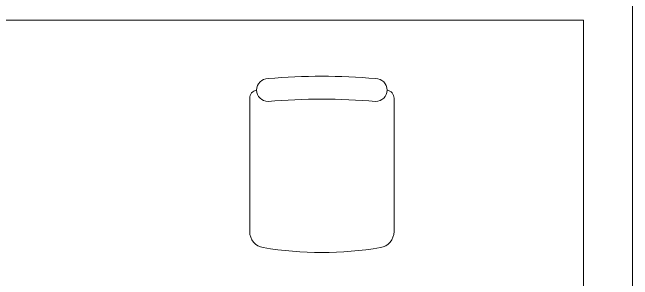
# Model space of a CAD drawing. Header units: millimetres. Extents: x 26027 to 581921, y 7230 to 233891.
# Drawn here: x 511910 to 513806, y 132736 to 133554 of the extents above; entities that cross this region are included whole.
import ezdxf

# ---------------------------------------------------------------- set-up
doc = ezdxf.new("R2010")
doc.units = ezdxf.units.MM
doc.header["$LTSCALE"] = 5
doc.layers.get('0').update_dxf_attribs({"color": 252})
doc.layers.add('Medical Equipment and Furniture', color=252, linetype='Continuous', lineweight=0)
doc.layers.add('Walls', color=252, linetype='Continuous', lineweight=5)

# ---------------------------------------------------------------- blocks, each defined once
blk = doc.blocks.new('GF21021-P')
for p, q in [((-0.2207, 0.4756), (-0.2207, 0.0675)), ((0.2205, 0.4756), (0.2205, 0.0675))]:
    blk.add_line(p, q)
for centre, radius, start, end in [((-0.0001, -0.5295), 1.0695, 80.3671, 99.6329), ((-0.1707, 0.4756), 0.05, 99.6329, 180), ((0.1705, 0.4756), 0.05, 0, 80.3671), ((-0.1643, 0.0425), 0.0351, 90, 270), ((0, 1.8467), 1.7767, 264.6946, 275.3053), ((0.1641, 0.0425), 0.0351, 270, 90), ((-0.1957, 0.0675), 0.025, 180, 261.4721), ((0.1955, 0.0675), 0.025, 278.5279, 0), ((0, 1.8314), 1.8314, 264.8532, 275.147)]:
    blk.add_arc(centre, radius, start, end)

msp = doc.modelspace()

# ---------------------------------------------------------------- linework, layer by layer
at = {"layer": 'Walls'}
for p, q in [((513806, 130750.3, 0), (513806, 134245.3, 0)), ((508873.8, 133530.3, 0), (513656, 133530.3, 0)), ((513656, 133530.3, 0), (513656, 130600.3, 0))]:
    msp.add_line(p, q, dxfattribs=at)

# ---------------------------------------------------------------- block references
at = {"layer": 'Medical Equipment and Furniture', "xscale": 1000, "yscale": 1000, "zscale": 1000, "rotation": 179.9999999999999}
msp.add_blockref('GF21021-P', (512855.9, 133358.9, 0), dxfattribs=at)

doc.saveas('drawing.dxf')
